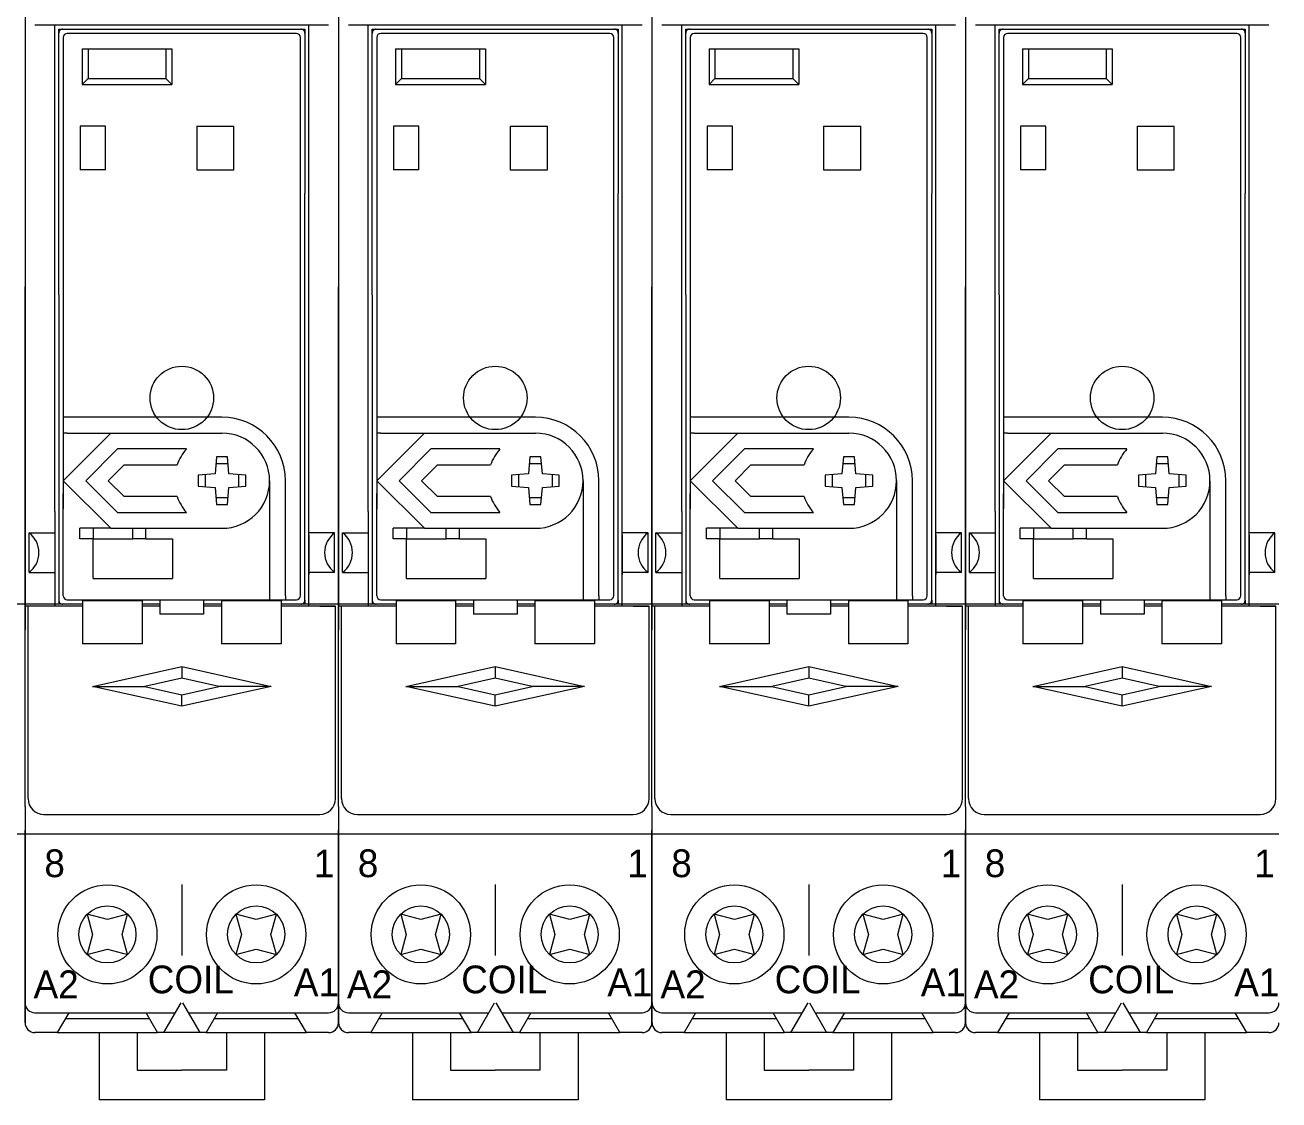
# Model space of a CAD drawing. Header units: millimetres. Extents: x -6000 to 26000, y -6000 to 26000.
# Drawn here: x 95.69 to 104.48, y -4389.53 to -4381.99 of the extents above; entities that cross this region are included whole.
import ezdxf

# ---------------------------------------------------------------- set-up
doc = ezdxf.new("R2010")
doc.units = ezdxf.units.MM
doc.header["$MEASUREMENT"] = 0
doc.linetypes.add('HIDDEN2', pattern=[2.38125, 1.5875, -0.79375])
doc.layers.add('Чертеж и Рисунок_Ном._пера__1', color=7, linetype='Continuous', lineweight=15)
doc.layers.add('Чертеж и Рисунок_Ном._пера__7', color=7, linetype='Continuous', lineweight=15)
doc.styles.add('СГЕНЕРИР_СТИЛЬ_2', font='')
doc.styles.get('СГЕНЕРИР_СТИЛЬ_2').set_extended_font_data('Arial')

msp = doc.modelspace()

# ---------------------------------------------------------------- linework, layer by layer
at = {"layer": 'Чертеж и Рисунок_Ном._пера__7', "color": 7, "linetype": 'Continuous', "lineweight": 15}
for p, q in [((95.6934, -4377.744), (95.6934, -4383.8295)), ((95.6934, -4377.744), (95.6934, -4383.8295)), ((97.8912, -4377.744), (97.8912, -4383.8295)), ((97.8912, -4377.744), (97.8912, -4383.8295)), ((100.0889, -4377.744), (100.0889, -4383.8295)), ((100.0889, -4377.744), (100.0889, -4383.8295)), ((102.2867, -4377.744), (102.2867, -4383.8295)), ((102.2867, -4377.744), (102.2867, -4383.8295)), ((97.8216, -4381.9935), (95.7629, -4381.9935)), ((95.902, -4385.4047), (95.902, -4381.9935)), ((95.9298, -4382.0492), (95.9298, -4382.0213)), ((95.9298, -4382.0213), (97.6547, -4382.0213)), ((97.6269, -4382.0213), (97.6547, -4382.0213)), ((97.6547, -4382.0213), (97.6547, -4382.0492)), ((97.6547, -4382.0213), (97.6547, -4383.1759)), ((97.6825, -4386.0692), (97.6825, -4381.9935)), ((100.0194, -4381.9935), (97.9607, -4381.9935)), ((98.0998, -4385.4047), (98.0998, -4381.9935)), ((98.1276, -4382.0492), (98.1276, -4382.0213)), ((98.1276, -4382.0213), (99.8525, -4382.0213)), ((99.8246, -4382.0213), (99.8525, -4382.0213)), ((99.8525, -4382.0213), (99.8525, -4382.0492)), ((99.8525, -4382.0213), (99.8525, -4383.1759)), ((99.8803, -4386.0692), (99.8803, -4381.9935)), ((102.2172, -4381.9935), (100.1585, -4381.9935)), ((100.2976, -4385.4047), (100.2976, -4381.9935)), ((100.3254, -4382.0492), (100.3254, -4382.0213)), ((100.3254, -4382.0213), (102.0502, -4382.0213)), ((102.0224, -4382.0213), (102.0502, -4382.0213)), ((102.0502, -4382.0213), (102.0502, -4382.0492)), ((102.0502, -4382.0213), (102.0502, -4383.1759)), ((102.0781, -4386.0692), (102.0781, -4381.9935)), ((104.4149, -4381.9935), (102.3563, -4381.9935)), ((102.4954, -4385.4047), (102.4954, -4381.9935)), ((102.5232, -4382.0492), (102.5232, -4382.0213)), ((102.5232, -4382.0213), (104.248, -4382.0213)), ((104.2202, -4382.0213), (104.248, -4382.0213)), ((104.248, -4382.0213), (104.248, -4382.0492)), ((104.248, -4382.0213), (104.248, -4383.1759)), ((104.2758, -4386.0692), (104.2758, -4381.9935)), ((95.9298, -4382.7308), (95.9298, -4382.0492)), ((95.9611, -4382.0805), (95.9611, -4384.7442)), ((97.5956, -4382.0526), (95.989, -4382.0526)), ((97.6234, -4385.9961), (97.6234, -4382.0805)), ((98.1276, -4382.7308), (98.1276, -4382.0492)), ((98.1589, -4382.0805), (98.1589, -4384.7442)), ((99.7933, -4382.0526), (98.1867, -4382.0526)), ((99.8212, -4385.9961), (99.8212, -4382.0805)), ((100.3254, -4382.7308), (100.3254, -4382.0492)), ((100.3567, -4382.0805), (100.3567, -4384.7442)), ((101.9911, -4382.0526), (100.3845, -4382.0526)), ((102.0189, -4385.9961), (102.0189, -4382.0805)), ((102.5232, -4382.7308), (102.5232, -4382.0492)), ((102.5545, -4382.0805), (102.5545, -4384.7442)), ((104.1889, -4382.0526), (102.5823, -4382.0526)), ((104.2167, -4385.9961), (104.2167, -4382.0805)), ((96.0933, -4382.1605), (96.7227, -4382.1605)), ((96.0933, -4382.1605), (96.0933, -4382.4108)), ((96.135, -4382.1605), (96.135, -4382.3691)), ((96.681, -4382.1605), (96.681, -4382.3691)), ((96.7227, -4382.1605), (96.7227, -4382.4108)), ((98.2911, -4382.1605), (98.9205, -4382.1605)), ((98.2911, -4382.1605), (98.2911, -4382.4108)), ((98.3328, -4382.1605), (98.3328, -4382.3691)), ((98.8788, -4382.1605), (98.8788, -4382.3691)), ((98.9205, -4382.1605), (98.9205, -4382.4108)), ((100.4888, -4382.1605), (101.1183, -4382.1605)), ((100.4888, -4382.1605), (100.4888, -4382.4108)), ((100.5306, -4382.1605), (100.5306, -4382.3691)), ((101.0765, -4382.1605), (101.0765, -4382.3691)), ((101.1183, -4382.1605), (101.1183, -4382.4108)), ((102.6866, -4382.1605), (103.3161, -4382.1605)), ((102.6866, -4382.1605), (102.6866, -4382.4108)), ((102.7284, -4382.1605), (102.7284, -4382.3691)), ((103.2743, -4382.1605), (103.2743, -4382.3691)), ((103.3161, -4382.1605), (103.3161, -4382.4108)), ((96.0933, -4382.4108), (96.135, -4382.3691)), ((96.135, -4382.3691), (96.681, -4382.3691)), ((96.7227, -4382.4108), (96.681, -4382.3691)), ((98.2911, -4382.4108), (98.3328, -4382.3691)), ((98.3328, -4382.3691), (98.8788, -4382.3691)), ((98.9205, -4382.4108), (98.8788, -4382.3691)), ((100.4888, -4382.4108), (100.5306, -4382.3691)), ((100.5306, -4382.3691), (101.0765, -4382.3691)), ((101.1183, -4382.4108), (101.0765, -4382.3691)), ((102.6866, -4382.4108), (102.7284, -4382.3691)), ((102.7284, -4382.3691), (103.2743, -4382.3691)), ((103.3161, -4382.4108), (103.2743, -4382.3691)), ((96.0933, -4382.4108), (96.7227, -4382.4108)), ((98.2911, -4382.4108), (98.9205, -4382.4108)), ((100.4888, -4382.4108), (101.1183, -4382.4108)), ((102.6866, -4382.4108), (103.3161, -4382.4108)), ((96.2567, -4382.7029), (96.0794, -4382.7029)), ((96.0794, -4382.7029), (96.0794, -4383.009)), ((96.2567, -4383.009), (96.2567, -4382.7029)), ((96.8966, -4382.7029), (97.1574, -4382.7029)), ((96.8966, -4382.7029), (96.8966, -4383.009)), ((97.1574, -4383.009), (97.1574, -4382.7029)), ((98.4545, -4382.7029), (98.2772, -4382.7029)), ((98.2772, -4382.7029), (98.2772, -4383.009)), ((98.4545, -4383.009), (98.4545, -4382.7029)), ((99.0944, -4382.7029), (99.3552, -4382.7029)), ((99.0944, -4382.7029), (99.0944, -4383.009)), ((99.3552, -4383.009), (99.3552, -4382.7029)), ((100.6523, -4382.7029), (100.4749, -4382.7029)), ((100.4749, -4382.7029), (100.4749, -4383.009)), ((100.6523, -4383.009), (100.6523, -4382.7029)), ((101.2921, -4382.7029), (101.553, -4382.7029)), ((101.2921, -4382.7029), (101.2921, -4383.009)), ((101.553, -4383.009), (101.553, -4382.7029)), ((102.8501, -4382.7029), (102.6727, -4382.7029)), ((102.6727, -4382.7029), (102.6727, -4383.009)), ((102.8501, -4383.009), (102.8501, -4382.7029)), ((103.4899, -4382.7029), (103.7507, -4382.7029)), ((103.4899, -4382.7029), (103.4899, -4383.009)), ((103.7507, -4383.009), (103.7507, -4382.7029)), ((95.9298, -4383.1759), (95.9298, -4382.7308)), ((95.9609, -4382.8003), (95.9609, -4385.3876)), ((97.6236, -4385.3876), (97.6236, -4382.8003)), ((98.1276, -4383.1759), (98.1276, -4382.7308)), ((98.1587, -4382.8003), (98.1587, -4385.3876)), ((99.8214, -4385.3876), (99.8214, -4382.8003)), ((100.3254, -4383.1759), (100.3254, -4382.7308)), ((100.3565, -4382.8003), (100.3565, -4385.3876)), ((102.0192, -4385.3876), (102.0192, -4382.8003)), ((102.5232, -4383.1759), (102.5232, -4382.7308)), ((102.5543, -4382.8003), (102.5543, -4385.3876)), ((104.2169, -4385.3876), (104.2169, -4382.8003)), ((96.2567, -4383.009), (96.0794, -4383.009)), ((96.8966, -4383.009), (97.1574, -4383.009)), ((98.4545, -4383.009), (98.2772, -4383.009)), ((99.0944, -4383.009), (99.3552, -4383.009)), ((100.6523, -4383.009), (100.4749, -4383.009)), ((101.2921, -4383.009), (101.553, -4383.009)), ((102.8501, -4383.009), (102.6727, -4383.009)), ((103.4899, -4383.009), (103.7507, -4383.009)), ((95.9298, -4383.8853), (95.9298, -4383.1759)), ((97.6547, -4386.0274), (97.6547, -4383.1759)), ((98.1276, -4383.8853), (98.1276, -4383.1759)), ((99.8525, -4386.0274), (99.8525, -4383.1759)), ((100.3254, -4383.8853), (100.3254, -4383.1759)), ((102.0502, -4386.0274), (102.0502, -4383.1759)), ((102.5232, -4383.8853), (102.5232, -4383.1759)), ((104.248, -4386.0274), (104.248, -4383.1759)), ((95.6934, -4387.4741), (95.6934, -4383.8295)), ((95.6934, -4383.8295), (95.6934, -4386.097)), ((97.8912, -4387.4741), (97.8912, -4383.8295)), ((97.8912, -4383.8295), (97.8912, -4386.097)), ((100.0889, -4387.4741), (100.0889, -4383.8295)), ((100.0889, -4383.8295), (100.0889, -4386.097)), ((102.2867, -4387.4741), (102.2867, -4383.8295)), ((102.2867, -4383.8295), (102.2867, -4386.097)), ((95.9298, -4383.8853), (95.9298, -4386.0553)), ((98.1276, -4383.8853), (98.1276, -4386.0553)), ((100.3254, -4383.8853), (100.3254, -4386.0553)), ((102.5232, -4383.8853), (102.5232, -4386.0553)), ((95.989, -4384.7442), (95.9611, -4384.7442)), ((95.9611, -4384.7442), (95.9611, -4384.8555)), ((97.0739, -4384.7442), (95.989, -4384.7442)), ((98.1867, -4384.7442), (98.1589, -4384.7442)), ((98.1589, -4384.7442), (98.1589, -4384.8555)), ((99.2717, -4384.7442), (98.1867, -4384.7442)), ((100.3845, -4384.7442), (100.3567, -4384.7442)), ((100.3567, -4384.7442), (100.3567, -4384.8555)), ((101.4695, -4384.7442), (100.3845, -4384.7442)), ((102.5823, -4384.7442), (102.5545, -4384.7442)), ((102.5545, -4384.7442), (102.5545, -4384.8555)), ((103.6673, -4384.7442), (102.5823, -4384.7442)), ((95.989, -4384.8555), (95.9611, -4384.8555)), ((95.9611, -4384.8555), (95.9611, -4385.1894)), ((95.9611, -4385.1894), (96.295, -4384.8555)), ((95.989, -4384.8555), (97.0739, -4384.8555)), ((98.1867, -4384.8555), (98.1589, -4384.8555)), ((98.1589, -4384.8555), (98.1589, -4385.1894)), ((98.1589, -4385.1894), (98.4928, -4384.8555)), ((98.1867, -4384.8555), (99.2717, -4384.8555)), ((100.3845, -4384.8555), (100.3567, -4384.8555)), ((100.3567, -4384.8555), (100.3567, -4385.1894)), ((100.3567, -4385.1894), (100.6905, -4384.8555)), ((100.3845, -4384.8555), (101.4695, -4384.8555)), ((102.5823, -4384.8555), (102.5545, -4384.8555)), ((102.5545, -4384.8555), (102.5545, -4385.1894)), ((102.5545, -4385.1894), (102.8883, -4384.8555)), ((102.5823, -4384.8555), (103.6673, -4384.8555)), ((96.3411, -4384.9668), (96.1185, -4385.1894)), ((96.8251, -4384.9668), (96.3411, -4384.9668)), ((98.5389, -4384.9668), (98.3163, -4385.1894)), ((99.0229, -4384.9668), (98.5389, -4384.9668)), ((100.7366, -4384.9668), (100.5141, -4385.1894)), ((101.2207, -4384.9668), (100.7366, -4384.9668)), ((102.9344, -4384.9668), (102.7119, -4385.1894)), ((103.4185, -4384.9668), (102.9344, -4384.9668)), ((96.2759, -4385.1894), (96.3872, -4385.0781)), ((96.3872, -4385.0781), (96.7592, -4385.0781)), ((97.0357, -4385.0224), (97.0253, -4385.1407)), ((97.1164, -4385.0709), (97.0314, -4385.0709)), ((97.1122, -4385.0224), (97.0357, -4385.0224)), ((97.1225, -4385.1407), (97.1122, -4385.0224)), ((98.4737, -4385.1894), (98.5849, -4385.0781)), ((98.5849, -4385.0781), (98.957, -4385.0781)), ((99.2335, -4385.0224), (99.2231, -4385.1407)), ((99.3142, -4385.0709), (99.2292, -4385.0709)), ((99.31, -4385.0224), (99.2335, -4385.0224)), ((99.3203, -4385.1407), (99.31, -4385.0224)), ((100.6714, -4385.1894), (100.7827, -4385.0781)), ((100.7827, -4385.0781), (101.1547, -4385.0781)), ((101.4312, -4385.0224), (101.4209, -4385.1407)), ((101.512, -4385.0709), (101.427, -4385.0709)), ((101.5078, -4385.0224), (101.4312, -4385.0224)), ((101.5181, -4385.1407), (101.5078, -4385.0224)), ((102.8692, -4385.1894), (102.9805, -4385.0781)), ((102.9805, -4385.0781), (103.3525, -4385.0781)), ((103.629, -4385.0224), (103.6187, -4385.1407)), ((103.7098, -4385.0709), (103.6248, -4385.0709)), ((103.7055, -4385.0224), (103.629, -4385.0224)), ((103.7159, -4385.1407), (103.7055, -4385.0224)), ((97.0253, -4385.1407), (96.907, -4385.1511)), ((96.907, -4385.1511), (96.907, -4385.2276)), ((96.9555, -4385.1469), (96.9555, -4385.2318)), ((97.2409, -4385.1511), (97.1225, -4385.1407)), ((97.1924, -4385.2318), (97.1924, -4385.1469)), ((97.2409, -4385.2276), (97.2409, -4385.1511)), ((99.2231, -4385.1407), (99.1048, -4385.1511)), ((99.1048, -4385.1511), (99.1048, -4385.2276)), ((99.1533, -4385.1469), (99.1533, -4385.2318)), ((99.4386, -4385.1511), (99.3203, -4385.1407)), ((99.3902, -4385.2318), (99.3902, -4385.1469)), ((99.4386, -4385.2276), (99.4386, -4385.1511)), ((101.4209, -4385.1407), (101.3026, -4385.1511)), ((101.3026, -4385.1511), (101.3026, -4385.2276)), ((101.351, -4385.1469), (101.351, -4385.2318)), ((101.6364, -4385.1511), (101.5181, -4385.1407)), ((101.588, -4385.2318), (101.588, -4385.1469)), ((101.6364, -4385.2276), (101.6364, -4385.1511)), ((103.6187, -4385.1407), (103.5004, -4385.1511)), ((103.5004, -4385.1511), (103.5004, -4385.2276)), ((103.5488, -4385.1469), (103.5488, -4385.2318)), ((103.8342, -4385.1511), (103.7159, -4385.1407)), ((103.7857, -4385.2318), (103.7857, -4385.1469)), ((103.8342, -4385.2276), (103.8342, -4385.1511)), ((95.9611, -4385.1894), (95.9611, -4385.2796)), ((95.9611, -4385.1894), (96.295, -4385.5232)), ((96.1185, -4385.1894), (96.3411, -4385.4119)), ((96.3872, -4385.3006), (96.2759, -4385.1894)), ((96.907, -4385.2276), (97.0253, -4385.238)), ((97.0253, -4385.238), (97.0357, -4385.3563)), ((97.1122, -4385.3563), (97.1225, -4385.238)), ((97.1225, -4385.238), (97.2409, -4385.2276)), ((97.4078, -4385.1894), (97.4078, -4385.9961)), ((97.5191, -4385.9961), (97.5191, -4385.1894)), ((98.1589, -4385.1894), (98.1589, -4385.2796)), ((98.1589, -4385.1894), (98.4928, -4385.5232)), ((98.3163, -4385.1894), (98.5389, -4385.4119)), ((98.5849, -4385.3006), (98.4737, -4385.1894)), ((99.1048, -4385.2276), (99.2231, -4385.238)), ((99.2231, -4385.238), (99.2335, -4385.3563)), ((99.31, -4385.3563), (99.3203, -4385.238)), ((99.3203, -4385.238), (99.4386, -4385.2276)), ((99.6056, -4385.1894), (99.6056, -4385.9961)), ((99.7168, -4385.9961), (99.7168, -4385.1894)), ((100.3567, -4385.1894), (100.3567, -4385.2796)), ((100.3567, -4385.1894), (100.6905, -4385.5232)), ((100.5141, -4385.1894), (100.7366, -4385.4119)), ((100.7827, -4385.3006), (100.6714, -4385.1894)), ((101.3026, -4385.2276), (101.4209, -4385.238)), ((101.4209, -4385.238), (101.4312, -4385.3563)), ((101.5078, -4385.3563), (101.5181, -4385.238)), ((101.5181, -4385.238), (101.6364, -4385.2276)), ((101.8033, -4385.1894), (101.8033, -4385.9961)), ((101.9146, -4385.9961), (101.9146, -4385.1894)), ((102.5545, -4385.1894), (102.5545, -4385.2796)), ((102.5545, -4385.1894), (102.8883, -4385.5232)), ((102.7119, -4385.1894), (102.9344, -4385.4119)), ((102.9805, -4385.3006), (102.8692, -4385.1894)), ((103.5004, -4385.2276), (103.6187, -4385.238)), ((103.6187, -4385.238), (103.629, -4385.3563)), ((103.7055, -4385.3563), (103.7159, -4385.238)), ((103.7159, -4385.238), (103.8342, -4385.2276)), ((104.0011, -4385.1894), (104.0011, -4385.9961)), ((104.1124, -4385.9961), (104.1124, -4385.1894)), ((95.9611, -4385.9961), (95.9611, -4385.2796)), ((96.7592, -4385.3006), (96.3872, -4385.3006)), ((97.0314, -4385.3078), (97.1164, -4385.3078)), ((97.0357, -4385.3563), (97.1122, -4385.3563)), ((98.1589, -4385.9961), (98.1589, -4385.2796)), ((98.957, -4385.3006), (98.5849, -4385.3006)), ((99.2292, -4385.3078), (99.3142, -4385.3078)), ((99.2335, -4385.3563), (99.31, -4385.3563)), ((100.3567, -4385.9961), (100.3567, -4385.2796)), ((101.1547, -4385.3006), (100.7827, -4385.3006)), ((101.427, -4385.3078), (101.512, -4385.3078)), ((101.4312, -4385.3563), (101.5078, -4385.3563)), ((102.5545, -4385.9961), (102.5545, -4385.2796)), ((103.3525, -4385.3006), (102.9805, -4385.3006)), ((103.6248, -4385.3078), (103.7098, -4385.3078)), ((103.629, -4385.3563), (103.7055, -4385.3563)), ((95.902, -4385.4047), (95.902, -4386.0692)), ((96.3411, -4385.4119), (96.8251, -4385.4119)), ((98.0998, -4385.4047), (98.0998, -4386.0692)), ((98.5389, -4385.4119), (99.0229, -4385.4119)), ((100.2976, -4385.4047), (100.2976, -4386.0692)), ((100.7366, -4385.4119), (101.2207, -4385.4119)), ((102.4954, -4385.4047), (102.4954, -4386.0692)), ((102.9344, -4385.4119), (103.4185, -4385.4119)), ((96.1698, -4385.5232), (96.0766, -4385.5232)), ((96.0766, -4385.5962), (96.0766, -4385.5232)), ((96.1698, -4385.5232), (96.1698, -4385.5962)), ((96.295, -4385.5232), (96.1698, -4385.5232)), ((96.295, -4385.5232), (97.0739, -4385.5232)), ((96.448, -4385.5962), (96.448, -4385.5232)), ((96.5412, -4385.5962), (96.5412, -4385.5232)), ((98.3676, -4385.5232), (98.2744, -4385.5232)), ((98.2744, -4385.5962), (98.2744, -4385.5232)), ((98.3676, -4385.5232), (98.3676, -4385.5962)), ((98.4928, -4385.5232), (98.3676, -4385.5232)), ((98.4928, -4385.5232), (99.2717, -4385.5232)), ((98.6458, -4385.5962), (98.6458, -4385.5232)), ((98.7389, -4385.5962), (98.7389, -4385.5232)), ((100.5653, -4385.5232), (100.4722, -4385.5232)), ((100.4722, -4385.5962), (100.4722, -4385.5232)), ((100.5653, -4385.5232), (100.5653, -4385.5962)), ((100.6905, -4385.5232), (100.5653, -4385.5232)), ((100.6905, -4385.5232), (101.4695, -4385.5232)), ((100.8435, -4385.5962), (100.8435, -4385.5232)), ((100.9367, -4385.5962), (100.9367, -4385.5232)), ((102.7631, -4385.5232), (102.6699, -4385.5232)), ((102.6699, -4385.5962), (102.6699, -4385.5232)), ((102.7631, -4385.5232), (102.7631, -4385.5962)), ((102.8883, -4385.5232), (102.7631, -4385.5232)), ((102.8883, -4385.5232), (103.6673, -4385.5232)), ((103.0413, -4385.5962), (103.0413, -4385.5232)), ((103.1345, -4385.5962), (103.1345, -4385.5232)), ((95.7212, -4385.8327), (95.7212, -4385.5545)), ((95.7212, -4385.5545), (95.902, -4385.5545)), ((96.1698, -4385.5962), (96.0766, -4385.5962)), ((96.1698, -4385.5962), (96.448, -4385.5962)), ((96.1698, -4385.8744), (96.1698, -4385.5962)), ((96.5412, -4385.5962), (96.448, -4385.5962)), ((96.5412, -4385.5962), (96.6489, -4385.5962)), ((96.6489, -4385.5962), (96.7262, -4385.5962)), ((96.7262, -4385.5962), (96.7262, -4385.8744)), ((97.8633, -4385.5545), (97.6825, -4385.5545)), ((97.6825, -4385.5684), (97.6825, -4385.8466)), ((97.8633, -4385.8327), (97.8633, -4385.5545)), ((97.919, -4385.8327), (97.919, -4385.5545)), ((97.919, -4385.5545), (98.0998, -4385.5545)), ((98.3676, -4385.5962), (98.2744, -4385.5962)), ((98.3676, -4385.5962), (98.6458, -4385.5962)), ((98.3676, -4385.8744), (98.3676, -4385.5962)), ((98.7389, -4385.5962), (98.6458, -4385.5962)), ((98.7389, -4385.5962), (98.8467, -4385.5962)), ((98.8467, -4385.5962), (98.924, -4385.5962)), ((98.924, -4385.5962), (98.924, -4385.8744)), ((100.0611, -4385.5545), (99.8803, -4385.5545)), ((99.8803, -4385.5684), (99.8803, -4385.8466)), ((100.0611, -4385.8327), (100.0611, -4385.5545)), ((100.1168, -4385.8327), (100.1168, -4385.5545)), ((100.1168, -4385.5545), (100.2976, -4385.5545)), ((100.5653, -4385.5962), (100.4722, -4385.5962)), ((100.5653, -4385.5962), (100.8435, -4385.5962)), ((100.5653, -4385.8744), (100.5653, -4385.5962)), ((100.9367, -4385.5962), (100.8435, -4385.5962)), ((100.9367, -4385.5962), (101.0445, -4385.5962)), ((101.0445, -4385.5962), (101.1218, -4385.5962)), ((101.1218, -4385.5962), (101.1218, -4385.8744)), ((102.2589, -4385.5545), (102.0781, -4385.5545)), ((102.0781, -4385.5684), (102.0781, -4385.8466)), ((102.2589, -4385.8327), (102.2589, -4385.5545)), ((102.3145, -4385.8327), (102.3145, -4385.5545)), ((102.3145, -4385.5545), (102.4954, -4385.5545)), ((102.7631, -4385.5962), (102.6699, -4385.5962)), ((102.7631, -4385.5962), (103.0413, -4385.5962)), ((102.7631, -4385.8744), (102.7631, -4385.5962)), ((103.1345, -4385.5962), (103.0413, -4385.5962)), ((103.1345, -4385.5962), (103.2423, -4385.5962)), ((103.2423, -4385.5962), (103.3195, -4385.5962)), ((103.3195, -4385.5962), (103.3195, -4385.8744)), ((104.4567, -4385.5545), (104.2758, -4385.5545)), ((104.2758, -4385.5684), (104.2758, -4385.8466)), ((104.4567, -4385.8327), (104.4567, -4385.5545)), ((95.7212, -4385.8327), (95.902, -4385.8327)), ((96.1698, -4385.8744), (96.7235, -4385.8744)), ((96.7235, -4385.8744), (96.7262, -4385.8744)), ((97.8633, -4385.8327), (97.6825, -4385.8327)), ((97.919, -4385.8327), (98.0998, -4385.8327)), ((98.3676, -4385.8744), (98.9212, -4385.8744)), ((98.9212, -4385.8744), (98.924, -4385.8744)), ((100.0611, -4385.8327), (99.8803, -4385.8327)), ((100.1168, -4385.8327), (100.2976, -4385.8327)), ((100.5653, -4385.8744), (101.119, -4385.8744)), ((101.119, -4385.8744), (101.1217, -4385.8744)), ((102.2589, -4385.8327), (102.0781, -4385.8327)), ((102.3145, -4385.8327), (102.4954, -4385.8327)), ((102.7631, -4385.8744), (103.3168, -4385.8744)), ((103.3168, -4385.8744), (103.3195, -4385.8744)), ((104.4567, -4385.8327), (104.2758, -4385.8327)), ((95.6934, -4385.9579), (95.6934, -4386.097)), ((97.8912, -4385.9579), (97.8912, -4386.097)), ((100.0889, -4385.9579), (100.0889, -4386.097)), ((102.2867, -4385.9579), (102.2867, -4386.097)), ((95.6934, -4386.0553), (95.29, -4386.0553)), ((96.0968, -4386.0553), (95.6934, -4386.0553)), ((96.0968, -4386.0553), (95.9298, -4386.0553)), ((95.989, -4386.024), (96.7635, -4386.024)), ((96.0968, -4386.0322), (96.0968, -4386.3334)), ((96.5141, -4386.0322), (96.0968, -4386.0322)), ((96.5141, -4386.0322), (96.5141, -4386.3334)), ((96.6393, -4386.0553), (96.5141, -4386.0553)), ((96.6393, -4386.0273), (96.6393, -4386.1248)), ((96.9453, -4386.0273), (96.6393, -4386.0273)), ((96.7635, -4386.024), (97.4078, -4386.024)), ((96.9453, -4386.0273), (96.9453, -4386.1248)), ((97.0705, -4386.0553), (96.9453, -4386.0553)), ((97.0705, -4386.0553), (96.9453, -4386.0553)), ((97.4878, -4386.0322), (97.0705, -4386.0322)), ((97.0705, -4386.0322), (97.0705, -4386.3334)), ((97.4078, -4385.9961), (97.4078, -4386.024)), ((97.4078, -4386.024), (97.5191, -4386.024)), ((97.4878, -4386.0322), (97.4878, -4386.3334)), ((97.6547, -4386.0553), (97.4878, -4386.0553)), ((97.8912, -4386.0553), (97.4878, -4386.0553)), ((97.5191, -4385.9961), (97.5191, -4386.024)), ((97.5191, -4386.024), (97.5956, -4386.024)), ((97.6547, -4386.0274), (97.6547, -4386.0553)), ((98.2945, -4386.0553), (97.8912, -4386.0553)), ((98.2945, -4386.0553), (98.1276, -4386.0553)), ((98.1867, -4386.024), (98.9613, -4386.024)), ((98.2945, -4386.0322), (98.2945, -4386.3334)), ((98.7118, -4386.0322), (98.2945, -4386.0322)), ((98.7118, -4386.0322), (98.7118, -4386.3334)), ((98.837, -4386.0553), (98.7118, -4386.0553)), ((98.837, -4386.0273), (98.837, -4386.1248)), ((99.1431, -4386.0273), (98.837, -4386.0273)), ((98.9613, -4386.024), (99.6056, -4386.024)), ((99.1431, -4386.0273), (99.1431, -4386.1248)), ((99.2682, -4386.0553), (99.1431, -4386.0553)), ((99.2682, -4386.0553), (99.1431, -4386.0553)), ((99.6855, -4386.0322), (99.2682, -4386.0322)), ((99.2682, -4386.0322), (99.2682, -4386.3334)), ((99.6056, -4385.9961), (99.6056, -4386.024)), ((99.6056, -4386.024), (99.7168, -4386.024)), ((99.6855, -4386.0322), (99.6855, -4386.3334)), ((99.8525, -4386.0553), (99.6855, -4386.0553)), ((100.0889, -4386.0553), (99.6855, -4386.0553)), ((99.7168, -4385.9961), (99.7168, -4386.024)), ((99.7168, -4386.024), (99.7933, -4386.024)), ((99.8525, -4386.0274), (99.8525, -4386.0553)), ((100.4923, -4386.0553), (100.0889, -4386.0553)), ((100.4923, -4386.0553), (100.3254, -4386.0553)), ((100.3845, -4386.024), (101.1591, -4386.024)), ((100.4923, -4386.0322), (100.4923, -4386.3334)), ((100.9096, -4386.0322), (100.4923, -4386.0322)), ((100.9096, -4386.0322), (100.9096, -4386.3334)), ((101.0348, -4386.0553), (100.9096, -4386.0553)), ((101.0348, -4386.0273), (101.0348, -4386.1248)), ((101.3408, -4386.0273), (101.0348, -4386.0273)), ((101.1591, -4386.024), (101.8033, -4386.024)), ((101.3408, -4386.0273), (101.3408, -4386.1248)), ((101.466, -4386.0553), (101.3408, -4386.0553)), ((101.466, -4386.0553), (101.3408, -4386.0553)), ((101.8833, -4386.0322), (101.466, -4386.0322)), ((101.466, -4386.0322), (101.466, -4386.3334)), ((101.8033, -4385.9961), (101.8033, -4386.024)), ((101.8033, -4386.024), (101.9146, -4386.024)), ((101.8833, -4386.0322), (101.8833, -4386.3334)), ((102.0502, -4386.0553), (101.8833, -4386.0553)), ((102.2867, -4386.0553), (101.8833, -4386.0553)), ((101.9146, -4385.9961), (101.9146, -4386.024)), ((101.9146, -4386.024), (101.9911, -4386.024)), ((102.0502, -4386.0274), (102.0502, -4386.0553)), ((102.6901, -4386.0553), (102.2867, -4386.0553)), ((102.6901, -4386.0553), (102.5232, -4386.0553)), ((102.5823, -4386.024), (103.3569, -4386.024)), ((102.6901, -4386.0322), (102.6901, -4386.3334)), ((103.1074, -4386.0322), (102.6901, -4386.0322)), ((103.1074, -4386.0322), (103.1074, -4386.3334)), ((103.2326, -4386.0553), (103.1074, -4386.0553)), ((103.2326, -4386.0273), (103.2326, -4386.1248)), ((103.5386, -4386.0273), (103.2326, -4386.0273)), ((103.3569, -4386.024), (104.0011, -4386.024)), ((103.5386, -4386.0273), (103.5386, -4386.1248)), ((103.6638, -4386.0553), (103.5386, -4386.0553)), ((103.6638, -4386.0553), (103.5386, -4386.0553)), ((104.0811, -4386.0322), (103.6638, -4386.0322)), ((103.6638, -4386.0322), (103.6638, -4386.3334)), ((104.0011, -4385.9961), (104.0011, -4386.024)), ((104.0011, -4386.024), (104.1124, -4386.024)), ((104.0811, -4386.0322), (104.0811, -4386.3334)), ((104.248, -4386.0553), (104.0811, -4386.0553)), ((104.4845, -4386.0553), (104.0811, -4386.0553)), ((104.1124, -4385.9961), (104.1124, -4386.024)), ((104.1124, -4386.024), (104.1889, -4386.024)), ((104.248, -4386.0274), (104.248, -4386.0553)), ((96.0968, -4386.0692), (95.6934, -4386.0692)), ((95.6934, -4386.097), (95.6934, -4386.2361)), ((95.6934, -4386.097), (95.6934, -4386.2361)), ((95.6934, -4387.4741), (95.6934, -4386.1526)), ((95.8255, -4386.0692), (95.7142, -4386.0692)), ((95.7142, -4386.6256), (95.7142, -4386.0692)), ((96.0968, -4386.0692), (95.8255, -4386.0692)), ((96.6393, -4386.0692), (96.5141, -4386.0692)), ((96.6393, -4386.0692), (96.5141, -4386.0692)), ((96.9453, -4386.1248), (96.6393, -4386.1248)), ((97.0705, -4386.0692), (96.9453, -4386.0692)), ((97.0705, -4386.0692), (96.9453, -4386.0692)), ((97.8703, -4386.0692), (97.4878, -4386.0692)), ((97.759, -4386.0692), (97.4878, -4386.0692)), ((97.759, -4386.0692), (97.8703, -4386.0692)), ((97.8703, -4386.6256), (97.8703, -4386.0692)), ((98.2945, -4386.0692), (97.8912, -4386.0692)), ((97.8912, -4386.097), (97.8912, -4386.2361)), ((97.8912, -4386.097), (97.8912, -4386.2361)), ((97.8912, -4387.4741), (97.8912, -4386.1526)), ((98.0233, -4386.0692), (97.912, -4386.0692)), ((97.912, -4386.6256), (97.912, -4386.0692)), ((98.2945, -4386.0692), (98.0233, -4386.0692)), ((98.837, -4386.0692), (98.7118, -4386.0692)), ((98.837, -4386.0692), (98.7118, -4386.0692)), ((99.1431, -4386.1248), (98.837, -4386.1248)), ((99.2682, -4386.0692), (99.1431, -4386.0692)), ((99.2682, -4386.0692), (99.1431, -4386.0692)), ((100.0681, -4386.0692), (99.6855, -4386.0692)), ((99.9568, -4386.0692), (99.6855, -4386.0692)), ((99.9568, -4386.0692), (100.0681, -4386.0692)), ((100.0681, -4386.6256), (100.0681, -4386.0692)), ((100.4923, -4386.0692), (100.0889, -4386.0692)), ((100.0889, -4386.097), (100.0889, -4386.2361)), ((100.0889, -4386.097), (100.0889, -4386.2361)), ((100.0889, -4387.4741), (100.0889, -4386.1526)), ((100.2211, -4386.0692), (100.1098, -4386.0692)), ((100.1098, -4386.6256), (100.1098, -4386.0692)), ((100.4923, -4386.0692), (100.2211, -4386.0692)), ((101.0348, -4386.0692), (100.9096, -4386.0692)), ((101.0348, -4386.0692), (100.9096, -4386.0692)), ((101.3408, -4386.1248), (101.0348, -4386.1248)), ((101.466, -4386.0692), (101.3408, -4386.0692)), ((101.466, -4386.0692), (101.3408, -4386.0692)), ((102.2658, -4386.0692), (101.8833, -4386.0692)), ((102.1546, -4386.0692), (101.8833, -4386.0692)), ((102.1546, -4386.0692), (102.2658, -4386.0692)), ((102.2658, -4386.6256), (102.2658, -4386.0692)), ((102.6901, -4386.0692), (102.2867, -4386.0692)), ((102.2867, -4386.097), (102.2867, -4386.2361)), ((102.2867, -4386.097), (102.2867, -4386.2361)), ((102.2867, -4387.4741), (102.2867, -4386.1526)), ((102.4189, -4386.0692), (102.3076, -4386.0692)), ((102.3076, -4386.6256), (102.3076, -4386.0692)), ((102.6901, -4386.0692), (102.4189, -4386.0692)), ((103.2326, -4386.0692), (103.1074, -4386.0692)), ((103.2326, -4386.0692), (103.1074, -4386.0692)), ((103.5386, -4386.1248), (103.2326, -4386.1248)), ((103.6638, -4386.0692), (103.5386, -4386.0692)), ((103.6638, -4386.0692), (103.5386, -4386.0692)), ((104.4636, -4386.0692), (104.0811, -4386.0692)), ((104.3523, -4386.0692), (104.0811, -4386.0692)), ((104.3523, -4386.0692), (104.4636, -4386.0692)), ((104.4636, -4386.6256), (104.4636, -4386.0692)), ((96.5141, -4386.3334), (96.0968, -4386.3334)), ((97.4878, -4386.3334), (97.0705, -4386.3334)), ((98.7118, -4386.3334), (98.2945, -4386.3334)), ((99.6855, -4386.3334), (99.2682, -4386.3334)), ((100.9096, -4386.3334), (100.4923, -4386.3334)), ((101.8833, -4386.3334), (101.466, -4386.3334)), ((103.1074, -4386.3334), (102.6901, -4386.3334)), ((104.0811, -4386.3334), (103.6638, -4386.3334)), ((96.1663, -4386.6325), (96.7923, -4386.4934)), ((96.7923, -4386.4934), (97.4182, -4386.6325)), ((96.7923, -4386.4934), (96.7923, -4386.5748)), ((98.3641, -4386.6325), (98.99, -4386.4934)), ((98.99, -4386.4934), (99.616, -4386.6325)), ((98.99, -4386.4934), (98.99, -4386.5748)), ((100.5619, -4386.6325), (101.1878, -4386.4934)), ((101.1878, -4386.4934), (101.8138, -4386.6325)), ((101.1878, -4386.4934), (101.1878, -4386.5748)), ((102.7597, -4386.6325), (103.3856, -4386.4934)), ((103.3856, -4386.4934), (104.0116, -4386.6325)), ((103.3856, -4386.4934), (103.3856, -4386.5748)), ((96.7923, -4386.5748), (96.5326, -4386.6325)), ((97.0519, -4386.6325), (96.7923, -4386.5748)), ((98.99, -4386.5748), (98.7304, -4386.6325)), ((99.2497, -4386.6325), (98.99, -4386.5748)), ((101.1878, -4386.5748), (100.9282, -4386.6325)), ((101.4475, -4386.6325), (101.1878, -4386.5748)), ((103.3856, -4386.5748), (103.126, -4386.6325)), ((103.6452, -4386.6325), (103.3856, -4386.5748)), ((95.7142, -4387.4184), (95.7142, -4386.6256)), ((96.7923, -4386.7716), (96.1663, -4386.6325)), ((96.1663, -4386.6325), (96.5326, -4386.6325)), ((96.5326, -4386.6325), (96.7923, -4386.6902)), ((97.4182, -4386.6325), (96.7923, -4386.7716)), ((96.7923, -4386.6902), (97.0519, -4386.6325)), ((97.4182, -4386.6325), (97.0519, -4386.6325)), ((97.8703, -4387.4184), (97.8703, -4386.6256)), ((97.912, -4387.4184), (97.912, -4386.6256)), ((98.99, -4386.7716), (98.3641, -4386.6325)), ((98.3641, -4386.6325), (98.7304, -4386.6325)), ((98.7304, -4386.6325), (98.99, -4386.6902)), ((99.616, -4386.6325), (98.99, -4386.7716)), ((98.99, -4386.6902), (99.2497, -4386.6325)), ((99.616, -4386.6325), (99.2497, -4386.6325)), ((100.0681, -4387.4184), (100.0681, -4386.6256)), ((100.1098, -4387.4184), (100.1098, -4386.6256)), ((101.1878, -4386.7716), (100.5619, -4386.6325)), ((100.5619, -4386.6325), (100.9282, -4386.6325)), ((100.9282, -4386.6325), (101.1878, -4386.6902)), ((101.8138, -4386.6325), (101.1878, -4386.7716)), ((101.1878, -4386.6902), (101.4475, -4386.6325)), ((101.8138, -4386.6325), (101.4475, -4386.6325)), ((102.2658, -4387.4184), (102.2658, -4386.6256)), ((102.3076, -4387.4184), (102.3076, -4386.6256)), ((103.3856, -4386.7716), (102.7597, -4386.6325)), ((102.7597, -4386.6325), (103.126, -4386.6325)), ((103.126, -4386.6325), (103.3856, -4386.6902)), ((104.0116, -4386.6325), (103.3856, -4386.7716)), ((103.3856, -4386.6902), (103.6452, -4386.6325)), ((104.0116, -4386.6325), (103.6452, -4386.6325)), ((104.4636, -4387.4184), (104.4636, -4386.6256)), ((96.7923, -4386.7716), (96.7923, -4386.6902)), ((98.99, -4386.7716), (98.99, -4386.6902)), ((101.1878, -4386.7716), (101.1878, -4386.6902)), ((103.3856, -4386.7716), (103.3856, -4386.6902)), ((95.6934, -4387.4741), (95.6934, -4388.9903)), ((95.6934, -4387.4741), (95.6934, -4388.9903)), ((95.8255, -4387.5297), (97.759, -4387.5297)), ((97.8912, -4387.4741), (97.8912, -4388.9903)), ((97.8912, -4387.4741), (97.8912, -4388.9903)), ((98.0233, -4387.5297), (99.9568, -4387.5297)), ((100.0889, -4387.4741), (100.0889, -4388.9903)), ((100.0889, -4387.4741), (100.0889, -4388.9903)), ((100.2211, -4387.5297), (102.1546, -4387.5297)), ((102.2867, -4387.4741), (102.2867, -4388.9903)), ((102.2867, -4387.4741), (102.2867, -4388.9903)), ((102.4189, -4387.5297), (104.3524, -4387.5297)), ((95.6934, -4387.7231), (95.6934, -4387.641)), ((95.6934, -4387.641), (95.6934, -4387.7231)), ((97.8912, -4387.7231), (97.8912, -4387.641)), ((97.8912, -4387.641), (97.8912, -4387.7231)), ((100.0889, -4387.7231), (100.0889, -4387.641)), ((100.0889, -4387.641), (100.0889, -4387.7231)), ((102.2867, -4387.7231), (102.2867, -4387.641)), ((102.2867, -4387.641), (102.2867, -4387.7231)), ((95.6934, -4387.6688), (93.4956, -4387.6688)), ((95.6934, -4387.6688), (93.4956, -4387.6688)), ((97.8912, -4387.6688), (95.6934, -4387.6688)), ((97.8912, -4387.6688), (95.6934, -4387.6688)), ((95.6934, -4388.8512), (95.6934, -4387.7231)), ((95.6934, -4387.7231), (95.6934, -4388.8512)), ((100.0889, -4387.6688), (97.8912, -4387.6688)), ((100.0889, -4387.6688), (97.8912, -4387.6688)), ((97.8912, -4388.8512), (97.8912, -4387.7231)), ((97.8912, -4387.7231), (97.8912, -4388.8512)), ((102.2867, -4387.6688), (100.0889, -4387.6688)), ((102.2867, -4387.6688), (100.0889, -4387.6688)), ((100.0889, -4388.8512), (100.0889, -4387.7231)), ((100.0889, -4387.7231), (100.0889, -4388.8512)), ((104.4845, -4387.6688), (102.2867, -4387.6688)), ((104.4845, -4387.6688), (102.2867, -4387.6688)), ((102.2867, -4388.8512), (102.2867, -4387.7231)), ((102.2867, -4387.7231), (102.2867, -4388.8512)), ((96.7923, -4388.0219), (96.7923, -4388.5201)), ((98.99, -4388.0219), (98.99, -4388.5201)), ((101.1878, -4388.0219), (101.1878, -4388.5201)), ((103.3856, -4388.0219), (103.3856, -4388.5201)), ((96.129, -4388.2296), (96.167, -4388.3713)), ((96.2706, -4388.2676), (96.129, -4388.2296)), ((96.4123, -4388.2296), (96.2706, -4388.2676)), ((96.3743, -4388.3713), (96.4123, -4388.2296)), ((97.3139, -4388.2676), (97.1722, -4388.2296)), ((97.1722, -4388.2296), (97.2102, -4388.3713)), ((97.4555, -4388.2296), (97.3139, -4388.2676)), ((97.4176, -4388.3713), (97.4555, -4388.2296)), ((98.3268, -4388.2296), (98.3647, -4388.3713)), ((98.4684, -4388.2676), (98.3268, -4388.2296)), ((98.6101, -4388.2296), (98.4684, -4388.2676)), ((98.5721, -4388.3713), (98.6101, -4388.2296)), ((99.5117, -4388.2676), (99.37, -4388.2296)), ((99.37, -4388.2296), (99.408, -4388.3713)), ((99.6533, -4388.2296), (99.5117, -4388.2676)), ((99.6154, -4388.3713), (99.6533, -4388.2296)), ((100.5246, -4388.2296), (100.5625, -4388.3713)), ((100.6662, -4388.2676), (100.5246, -4388.2296)), ((100.8078, -4388.2296), (100.6662, -4388.2676)), ((100.7699, -4388.3713), (100.8078, -4388.2296)), ((101.7094, -4388.2676), (101.5678, -4388.2296)), ((101.5678, -4388.2296), (101.6058, -4388.3713)), ((101.8511, -4388.2296), (101.7094, -4388.2676)), ((101.8131, -4388.3713), (101.8511, -4388.2296)), ((102.7223, -4388.2296), (102.7603, -4388.3713)), ((102.864, -4388.2676), (102.7223, -4388.2296)), ((103.0056, -4388.2296), (102.864, -4388.2676)), ((102.9677, -4388.3713), (103.0056, -4388.2296)), ((103.9072, -4388.2676), (103.7656, -4388.2296)), ((103.7656, -4388.2296), (103.8035, -4388.3713)), ((104.0489, -4388.2296), (103.9072, -4388.2676)), ((104.0109, -4388.3713), (104.0489, -4388.2296)), ((96.167, -4388.3713), (96.129, -4388.5129)), ((96.4123, -4388.5129), (96.3743, -4388.3713)), ((97.2102, -4388.3713), (97.1722, -4388.5129)), ((97.4555, -4388.5129), (97.4176, -4388.3713)), ((98.3647, -4388.3713), (98.3268, -4388.5129)), ((98.6101, -4388.5129), (98.5721, -4388.3713)), ((99.408, -4388.3713), (99.37, -4388.5129)), ((99.6533, -4388.5129), (99.6154, -4388.3713)), ((100.5625, -4388.3713), (100.5246, -4388.5129)), ((100.8078, -4388.5129), (100.7699, -4388.3713)), ((101.6058, -4388.3713), (101.5678, -4388.5129)), ((101.8511, -4388.5129), (101.8131, -4388.3713)), ((102.7603, -4388.3713), (102.7223, -4388.5129)), ((103.0056, -4388.5129), (102.9677, -4388.3713)), ((103.8035, -4388.3713), (103.7656, -4388.5129)), ((104.0489, -4388.5129), (104.0109, -4388.3713)), ((96.129, -4388.5129), (96.2706, -4388.4749)), ((96.2706, -4388.4749), (96.4123, -4388.5129)), ((97.1722, -4388.5129), (97.3139, -4388.4749)), ((97.3139, -4388.4749), (97.4555, -4388.5129)), ((98.3268, -4388.5129), (98.4684, -4388.4749)), ((98.4684, -4388.4749), (98.6101, -4388.5129)), ((99.37, -4388.5129), (99.5117, -4388.4749)), ((99.5117, -4388.4749), (99.6533, -4388.5129)), ((100.5246, -4388.5129), (100.6662, -4388.4749)), ((100.6662, -4388.4749), (100.8078, -4388.5129)), ((101.5678, -4388.5129), (101.7094, -4388.4749)), ((101.7094, -4388.4749), (101.8511, -4388.5129)), ((102.7223, -4388.5129), (102.864, -4388.4749)), ((102.864, -4388.4749), (103.0056, -4388.5129)), ((103.7656, -4388.5129), (103.9072, -4388.4749)), ((103.9072, -4388.4749), (104.0489, -4388.5129)), ((95.6934, -4388.9903), (95.6934, -4388.8512)), ((95.6934, -4388.8512), (95.6934, -4388.9903)), ((96.6671, -4389.0598), (96.7875, -4388.8512)), ((96.797, -4388.8512), (96.9175, -4389.0598)), ((97.8912, -4388.9903), (97.8912, -4388.8512)), ((97.8912, -4388.8512), (97.8912, -4388.9903)), ((98.8649, -4389.0598), (98.9853, -4388.8512)), ((98.9948, -4388.8512), (99.1152, -4389.0598)), ((100.0889, -4388.9903), (100.0889, -4388.8512)), ((100.0889, -4388.8512), (100.0889, -4388.9903)), ((101.0626, -4389.0598), (101.1831, -4388.8512)), ((101.1925, -4388.8512), (101.313, -4389.0598)), ((102.2867, -4388.9903), (102.2867, -4388.8512)), ((102.2867, -4388.8512), (102.2867, -4388.9903)), ((103.2604, -4389.0598), (103.3809, -4388.8512)), ((103.3903, -4388.8512), (103.5108, -4389.0598)), ((95.7629, -4388.9207), (96.7474, -4388.9207)), ((95.9994, -4388.9207), (95.9191, -4389.0598)), ((96.566, -4388.9624), (95.9753, -4388.9624)), ((96.6222, -4389.0598), (96.5419, -4388.9207)), ((96.8371, -4388.9207), (97.8216, -4388.9207)), ((97.0426, -4388.9207), (96.9623, -4389.0598)), ((97.6092, -4388.9624), (97.0185, -4388.9624)), ((97.6654, -4389.0598), (97.5851, -4388.9207)), ((97.9607, -4388.9207), (98.9452, -4388.9207)), ((98.1972, -4388.9207), (98.1169, -4389.0598)), ((98.7638, -4388.9624), (98.1731, -4388.9624)), ((98.82, -4389.0598), (98.7397, -4388.9207)), ((99.0349, -4388.9207), (100.0194, -4388.9207)), ((99.2404, -4388.9207), (99.1601, -4389.0598)), ((99.807, -4388.9624), (99.2163, -4388.9624)), ((99.8632, -4389.0598), (99.7829, -4388.9207)), ((100.1585, -4388.9207), (101.1429, -4388.9207)), ((100.3949, -4388.9207), (100.3146, -4389.0598)), ((100.9615, -4388.9624), (100.3709, -4388.9624)), ((101.0178, -4389.0598), (100.9374, -4388.9207)), ((101.2327, -4388.9207), (102.2172, -4388.9207)), ((101.4382, -4388.9207), (101.3579, -4389.0598)), ((102.0048, -4388.9624), (101.4141, -4388.9624)), ((102.061, -4389.0598), (101.9807, -4388.9207)), ((102.3563, -4388.9207), (103.3407, -4388.9207)), ((102.5927, -4388.9207), (102.5124, -4389.0598)), ((103.1593, -4388.9624), (102.5686, -4388.9624)), ((103.2155, -4389.0598), (103.1352, -4388.9207)), ((103.4305, -4388.9207), (104.4149, -4388.9207)), ((103.636, -4388.9207), (103.5557, -4389.0598)), ((104.2026, -4388.9624), (103.6119, -4388.9624)), ((104.2588, -4389.0598), (104.1785, -4388.9207)), ((95.9191, -4389.0598), (95.7629, -4389.0598)), ((95.9191, -4389.0598), (96.6222, -4389.0598)), ((96.2122, -4389.0598), (96.2122, -4389.5322)), ((96.4793, -4389.0598), (96.4793, -4389.3241)), ((96.6671, -4389.0598), (96.6222, -4389.0598)), ((96.9175, -4389.0598), (96.6671, -4389.0598)), ((96.9623, -4389.0598), (96.9175, -4389.0598)), ((96.9623, -4389.0598), (97.6654, -4389.0598)), ((97.1052, -4389.0598), (97.1052, -4389.3241)), ((97.3723, -4389.0598), (97.3723, -4389.5322)), ((97.8216, -4389.0598), (97.6654, -4389.0598)), ((98.1169, -4389.0598), (97.9607, -4389.0598)), ((98.1169, -4389.0598), (98.82, -4389.0598)), ((98.41, -4389.0598), (98.41, -4389.5322)), ((98.6771, -4389.0598), (98.6771, -4389.3241)), ((98.8649, -4389.0598), (98.82, -4389.0598)), ((99.1152, -4389.0598), (98.8649, -4389.0598)), ((99.1601, -4389.0598), (99.1152, -4389.0598)), ((99.1601, -4389.0598), (99.8632, -4389.0598)), ((99.303, -4389.0598), (99.303, -4389.3241)), ((99.5701, -4389.0598), (99.5701, -4389.5322)), ((100.0194, -4389.0598), (99.8632, -4389.0598)), ((100.3146, -4389.0598), (100.1585, -4389.0598)), ((100.3146, -4389.0598), (101.0178, -4389.0598)), ((100.6078, -4389.0598), (100.6078, -4389.5322)), ((100.8748, -4389.0598), (100.8748, -4389.3241)), ((101.0626, -4389.0598), (101.0178, -4389.0598)), ((101.313, -4389.0598), (101.0626, -4389.0598)), ((101.3579, -4389.0598), (101.313, -4389.0598)), ((101.3579, -4389.0598), (102.061, -4389.0598)), ((101.5008, -4389.0598), (101.5008, -4389.3241)), ((101.7679, -4389.0598), (101.7679, -4389.5322)), ((102.2172, -4389.0598), (102.061, -4389.0598)), ((102.5124, -4389.0598), (102.3563, -4389.0598)), ((102.5124, -4389.0598), (103.2155, -4389.0598)), ((102.8056, -4389.0598), (102.8056, -4389.5322)), ((103.0726, -4389.0598), (103.0726, -4389.3241)), ((103.2604, -4389.0598), (103.2155, -4389.0598)), ((103.5108, -4389.0598), (103.2604, -4389.0598)), ((103.5557, -4389.0598), (103.5108, -4389.0598)), ((103.5557, -4389.0598), (104.2588, -4389.0598)), ((103.6986, -4389.0598), (103.6986, -4389.3241)), ((103.9656, -4389.0598), (103.9656, -4389.5322)), ((104.4149, -4389.0598), (104.2588, -4389.0598)), ((96.4793, -4389.3241), (96.7923, -4389.3241)), ((97.1052, -4389.3241), (96.7923, -4389.3241)), ((98.6771, -4389.3241), (98.99, -4389.3241)), ((99.303, -4389.3241), (98.99, -4389.3241)), ((100.8748, -4389.3241), (101.1878, -4389.3241)), ((101.5008, -4389.3241), (101.1878, -4389.3241)), ((103.0726, -4389.3241), (103.3856, -4389.3241)), ((103.6986, -4389.3241), (103.3856, -4389.3241)), ((97.3723, -4389.5322), (96.2122, -4389.5322)), ((99.5701, -4389.5322), (98.41, -4389.5322)), ((101.7679, -4389.5322), (100.6078, -4389.5322)), ((103.9656, -4389.5322), (102.8056, -4389.5322))]:
    msp.add_line(p, q, dxfattribs=at)
at = {"layer": 'Чертеж и Рисунок_Ном._пера__7', "color": 7, "linetype": 'HIDDEN2', "lineweight": 15}
for centre in [(96.7923, -4384.6086), (98.99, -4384.6086), (101.1878, -4384.6086), (103.3856, -4384.6086)]:
    msp.add_circle(centre, 0.2226, dxfattribs=at)
at = {"layer": 'Чертеж и Рисунок_Ном._пера__7', "color": 7, "linetype": 'Continuous', "lineweight": 15}
for centre, radius in [((96.2706, -4388.3713), 0.3477), ((97.3139, -4388.3713), 0.3477), ((98.4684, -4388.3713), 0.3477), ((99.5117, -4388.3713), 0.3477), ((100.6662, -4388.3713), 0.3477), ((101.7094, -4388.3713), 0.3477), ((102.864, -4388.3713), 0.3477), ((103.9072, -4388.3713), 0.3477), ((96.2706, -4388.3713), 0.2003), ((97.3139, -4388.3713), 0.2003), ((98.4684, -4388.3713), 0.2003), ((99.5117, -4388.3713), 0.2003), ((100.6662, -4388.3713), 0.2003), ((101.7094, -4388.3713), 0.2003), ((102.864, -4388.3713), 0.2003), ((103.9072, -4388.3713), 0.2003)]:
    msp.add_circle(centre, radius, dxfattribs=at)
for centre, radius, start, end in [((95.9577, -4382.0492), 0.0278, 89.9991, 180.0009), ((97.6269, -4382.0492), 0.0278, 359.9991, 90.0009), ((98.1554, -4382.0492), 0.0278, 89.9991, 180.0009), ((99.8246, -4382.0492), 0.0278, 359.9991, 90.0009), ((100.3532, -4382.0492), 0.0278, 89.9991, 180.0009), ((102.0224, -4382.0492), 0.0278, 359.9991, 90.0009), ((102.551, -4382.0492), 0.0278, 89.9991, 180.0009), ((104.2202, -4382.0492), 0.0278, 359.9991, 90.0009), ((95.989, -4382.0805), 0.0278, 90, 180), ((97.5956, -4382.0805), 0.0278, 0, 90), ((98.1867, -4382.0805), 0.0278, 90, 180), ((99.7933, -4382.0805), 0.0278, 0, 90), ((100.3845, -4382.0805), 0.0278, 90, 180), ((101.9911, -4382.0805), 0.0278, 0, 90), ((102.5823, -4382.0805), 0.0278, 90, 180), ((104.1889, -4382.0805), 0.0278, 0, 90), ((97.0739, -4385.1894), 0.4451, 0, 90), ((99.2717, -4385.1894), 0.4451, 0, 90), ((101.4695, -4385.1894), 0.4451, 0, 90), ((103.6673, -4385.1894), 0.4451, 0, 90), ((97.0739, -4385.1894), 0.3338, 0, 90), ((99.2717, -4385.1894), 0.3338, 0, 90), ((101.4695, -4385.1894), 0.3338, 0, 90), ((103.6673, -4385.1894), 0.3338, 0, 90), ((97.0739, -4385.1894), 0.3338, 138.18969, 160.52878), ((99.2717, -4385.1894), 0.3338, 138.18969, 160.52878), ((101.4695, -4385.1894), 0.3338, 138.18969, 160.52878), ((103.6673, -4385.1894), 0.3338, 138.18969, 160.52878), ((97.0739, -4385.1894), 0.3338, 270, 0), ((99.2717, -4385.1894), 0.3338, 270, 0), ((101.4695, -4385.1894), 0.3338, 270, 0), ((103.6673, -4385.1894), 0.3338, 270, 0), ((97.0739, -4385.1894), 0.3338, 199.47122, 221.81031), ((99.2717, -4385.1894), 0.3338, 199.47122, 221.81031), ((101.4695, -4385.1894), 0.3338, 199.47122, 221.81031), ((103.6673, -4385.1894), 0.3338, 199.47122, 221.81031), ((95.6169, -4385.6936), 0.1739, 306.8699, 53.1301), ((97.9677, -4385.6936), 0.1739, 126.8699, 233.1301), ((97.8146, -4385.6936), 0.1739, 306.8699, 53.1301), ((100.1654, -4385.6936), 0.1739, 126.8699, 233.1301), ((100.0124, -4385.6936), 0.1739, 306.8699, 53.1301), ((102.3632, -4385.6936), 0.1739, 126.8699, 233.1301), ((102.2102, -4385.6936), 0.1739, 306.8699, 53.1301), ((104.561, -4385.6936), 0.1739, 126.8699, 233.1301), ((95.9577, -4386.0274), 0.0278, 179.9991, 270.0009), ((95.989, -4385.9961), 0.0278, 180, 270), ((97.5956, -4385.9961), 0.0278, 270, 0), ((97.6269, -4386.0274), 0.0278, 269.9991, 0.0009), ((98.1554, -4386.0274), 0.0278, 179.9991, 270.0009), ((98.1867, -4385.9961), 0.0278, 180, 270), ((99.7933, -4385.9961), 0.0278, 270, 0), ((99.8246, -4386.0274), 0.0278, 269.9991, 0.0009), ((100.3532, -4386.0274), 0.0278, 179.9991, 270.0009), ((100.3845, -4385.9961), 0.0278, 180, 270), ((101.9911, -4385.9961), 0.0278, 270, 0), ((102.0224, -4386.0274), 0.0278, 269.9991, 0.0009), ((102.551, -4386.0274), 0.0278, 179.9991, 270.0009), ((102.5823, -4385.9961), 0.0278, 180, 270), ((104.1889, -4385.9961), 0.0278, 270, 0), ((104.2202, -4386.0274), 0.0278, 269.9991, 0.0009), ((95.8255, -4387.4184), 0.1113, 180, 270), ((97.759, -4387.4184), 0.1113, 270, 0), ((98.0233, -4387.4184), 0.1113, 180, 270), ((99.9568, -4387.4184), 0.1113, 270, 0), ((100.2211, -4387.4184), 0.1113, 180, 270), ((102.1546, -4387.4184), 0.1113, 270, 0), ((102.4189, -4387.4184), 0.1113, 180, 270), ((104.3523, -4387.4184), 0.1113, 270, 0), ((95.7629, -4388.8512), 0.0695, 180, 270), ((97.8216, -4388.8512), 0.0695, 270, 0), ((97.9607, -4388.8512), 0.0695, 180, 270), ((100.0194, -4388.8512), 0.0695, 270, 0), ((100.1585, -4388.8512), 0.0695, 180, 270), ((102.2172, -4388.8512), 0.0695, 270, 0), ((102.3563, -4388.8512), 0.0695, 180, 270), ((104.4149, -4388.8512), 0.0695, 270, 0), ((95.7629, -4388.9903), 0.0695, 180, 270), ((97.8216, -4388.9903), 0.0695, 270, 0), ((97.9607, -4388.9903), 0.0695, 180, 270), ((100.0194, -4388.9903), 0.0695, 270, 0), ((100.1585, -4388.9903), 0.0695, 180, 270), ((102.2172, -4388.9903), 0.0695, 270, 0), ((102.3563, -4388.9903), 0.0695, 180, 270), ((104.4149, -4388.9903), 0.0695, 270, 0)]:
    msp.add_arc(centre, radius, start, end, dxfattribs=at)

# ---------------------------------------------------------------- texts
at = {"layer": 'Чертеж и Рисунок_Ном._пера__1', "color": 7, "linetype": 'Continuous', "lineweight": 15, "char_height": 0.19474, "attachment_point": 7, "style": 'СГЕНЕРИР_СТИЛЬ_2'}
for s, insert in [('\\A1;{\\W0.950000x;\\pql;\\fArial|b0|i0|c204|p38;8}', (95.8286, -4387.9725)), ('\\A1;{\\W0.950000x;\\pql;\\fArial|b0|i0|c204|p38;1}', (97.7182, -4387.971)), ('\\A1;{\\W0.950000x;\\pql;\\fArial|b0|i0|c204|p38;8}', (98.0264, -4387.9725)), ('\\A1;{\\W0.950000x;\\pql;\\fArial|b0|i0|c204|p38;1}', (99.916, -4387.971)), ('\\A1;{\\W0.950000x;\\pql;\\fArial|b0|i0|c204|p38;8}', (100.2242, -4387.9725)), ('\\A1;{\\W0.950000x;\\pql;\\fArial|b0|i0|c204|p38;1}', (102.1137, -4387.971)), ('\\A1;{\\W0.950000x;\\pql;\\fArial|b0|i0|c204|p38;8}', (102.422, -4387.9725)), ('\\A1;{\\W0.950000x;\\pql;\\fArial|b0|i0|c204|p38;1}', (104.3115, -4387.971)), ('\\A1;{\\W0.950000x;\\pql;\\fArial|b0|i0|c204|p38;COIL}', (96.5535, -4388.7872)), ('\\A1;{\\W0.950000x;\\pql;\\fArial|b0|i0|c204|p38;A1}', (97.5782, -4388.8047)), ('\\A1;{\\W0.950000x;\\pql;\\fArial|b0|i0|c204|p38;COIL}', (98.7513, -4388.7872)), ('\\A1;{\\W0.950000x;\\pql;\\fArial|b0|i0|c204|p38;A1}', (99.776, -4388.8047)), ('\\A1;{\\W0.950000x;\\pql;\\fArial|b0|i0|c204|p38;COIL}', (100.9491, -4388.7872)), ('\\A1;{\\W0.950000x;\\pql;\\fArial|b0|i0|c204|p38;A1}', (101.9737, -4388.8047)), ('\\A1;{\\W0.950000x;\\pql;\\fArial|b0|i0|c204|p38;COIL}', (103.1469, -4388.7872)), ('\\A1;{\\W0.950000x;\\pql;\\fArial|b0|i0|c204|p38;A1}', (104.1715, -4388.8047)), ('\\A1;{\\W0.950000x;\\pql;\\fArial|b0|i0|c204|p38;A2}', (95.753, -4388.8187)), ('\\A1;{\\W0.950000x;\\pql;\\fArial|b0|i0|c204|p38;A2}', (97.9507, -4388.8187)), ('\\A1;{\\W0.950000x;\\pql;\\fArial|b0|i0|c204|p38;A2}', (100.1485, -4388.8187)), ('\\A1;{\\W0.950000x;\\pql;\\fArial|b0|i0|c204|p38;A2}', (102.3463, -4388.8187))]:
    msp.add_mtext(s, dxfattribs=dict(at, insert=insert))

doc.saveas('drawing.dxf')
